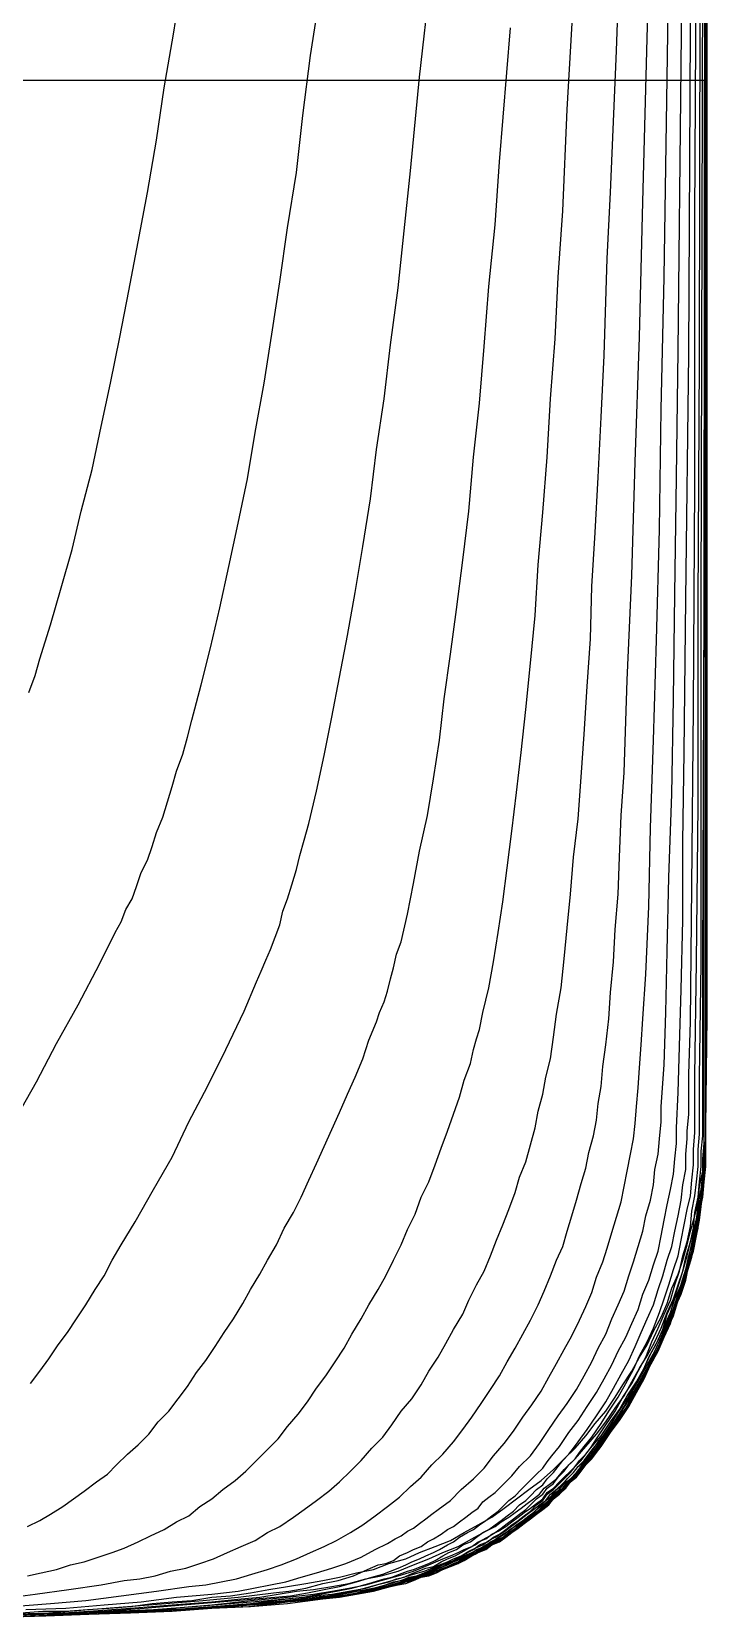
# Model space of a CAD drawing. Header units: metres. Extents: x -11.6 to 11.6, y 0 to 20.
# Drawn here: x 7.17 to 11.56, y 0.01 to 10.32 of the extents above; entities that cross this region are included whole.
import ezdxf

# ---------------------------------------------------------------- set-up
doc = ezdxf.new("R2010")
doc.units = ezdxf.units.M

msp = doc.modelspace()

# ---------------------------------------------------------------- linework, layer by layer
at = {"layer": 'FRAT34', "color": 80}
msp.add_lwpolyline([(7.1, 0.03), (7.37, 0.04), (7.64, 0.05), (7.9, 0.07), (8.15, 0.09), (8.39, 0.11), (8.62, 0.13), (8.85, 0.15), (8.96, 0.17), (9.07, 0.19), (9.17, 0.21), (9.28, 0.24), (9.38, 0.27), (9.45, 0.29), (9.5, 0.31), (9.55, 0.33), (9.6, 0.35), (9.64, 0.37), (9.69, 0.39), (9.73, 0.41), (9.78, 0.43), (9.82, 0.45), (9.87, 0.48), (9.91, 0.5), (9.95, 0.53), (10, 0.56), (10.04, 0.58), (10.08, 0.61), (10.12, 0.64), (10.16, 0.67), (10.2, 0.7), (10.23, 0.73), (10.27, 0.77), (10.31, 0.8), (10.35, 0.84), (10.38, 0.87), (10.42, 0.91), (10.45, 0.94), (10.49, 0.98), (10.52, 1.02), (10.55, 1.06), (10.6, 1.12), (10.66, 1.21), (10.72, 1.29), (10.78, 1.38), (10.84, 1.47), (10.89, 1.56), (10.94, 1.65), (10.98, 1.74), (11.03, 1.83), (11.07, 1.92), (11.11, 2.01), (11.14, 2.11), (11.18, 2.2), (11.21, 2.3), (11.24, 2.39), (11.26, 2.49), (11.28, 2.59), (11.3, 2.69), (11.32, 2.79), (11.34, 2.89), (11.35, 2.99), (11.36, 3.09), (11.36, 3.19), (11.37, 3.42), (11.38, 3.72), (11.39, 4.09), (11.4, 4.54), (11.4, 5.05), (11.41, 5.63), (11.42, 6.63), (11.44, 8.22), (11.46, 12.01)], dxfattribs=at)
at = {"layer": 'GRID', "color": 2}
msp.add_lwpolyline([(-11.56, 10), (11.56, 10)], dxfattribs=at)
at = {"layer": 'ST10', "color": 80}
for points in [[(6.97, 0.01), (7.26, 0.02), (7.54, 0.03), (7.81, 0.04), (8.08, 0.05), (8.34, 0.07), (8.59, 0.09), (8.83, 0.11), (9.06, 0.13), (9.17, 0.14), (9.28, 0.16), (9.39, 0.18), (9.5, 0.21), (9.55, 0.22), (9.6, 0.24), (9.65, 0.25), (9.7, 0.27), (9.75, 0.29), (9.8, 0.3), (9.84, 0.32), (9.89, 0.34), (9.94, 0.36), (9.98, 0.38), (10.03, 0.41), (10.07, 0.43), (10.12, 0.46), (10.16, 0.48), (10.2, 0.51), (10.25, 0.53), (10.29, 0.56), (10.33, 0.59), (10.37, 0.62), (10.41, 0.65), (10.45, 0.68), (10.49, 0.71), (10.53, 0.75), (10.56, 0.78), (10.6, 0.81), (10.64, 0.85), (10.67, 0.89), (10.71, 0.92), (10.74, 0.96), (10.77, 1), (10.81, 1.04), (10.84, 1.08), (10.87, 1.12), (10.93, 1.21), (10.99, 1.3), (11.05, 1.38), (11.1, 1.47), (11.15, 1.56), (11.19, 1.65), (11.24, 1.74), (11.28, 1.83), (11.32, 1.92), (11.35, 2.02), (11.39, 2.11), (11.42, 2.2), (11.44, 2.3), (11.47, 2.39), (11.49, 2.49), (11.51, 2.59), (11.52, 2.69), (11.53, 2.78), (11.54, 2.88), (11.55, 2.98), (11.55, 3.08), (11.55, 3.13), (11.56, 4.72), (11.56, 20)], [(7.16, 1.53), (7.22, 1.61), (7.28, 1.69), (7.34, 1.78), (7.4, 1.86), (7.46, 1.95), (7.52, 2.04), (7.58, 2.14), (7.64, 2.23), (7.69, 2.33), (7.75, 2.43), (7.84, 2.58), (7.96, 2.79), (8.08, 3), (8.19, 3.23), (8.31, 3.46), (8.43, 3.7), (8.55, 3.95), (8.63, 4.14), (8.66, 4.21), (8.69, 4.28), (8.72, 4.35), (8.75, 4.43), (8.78, 4.51), (8.8, 4.6), (8.83, 4.68), (8.86, 4.77), (8.89, 4.87), (8.91, 4.96), (8.94, 5.06), (8.97, 5.17), (9.02, 5.38), (9.07, 5.61), (9.12, 5.86), (9.17, 6.12), (9.22, 6.39), (9.27, 6.67), (9.32, 6.97), (9.37, 7.28), (9.41, 7.6), (9.46, 7.93), (9.5, 8.28), (9.55, 8.65), (9.59, 9.02), (9.63, 9.41), (9.69, 10.02), (9.76, 10.65)]]:
    msp.add_lwpolyline(points, dxfattribs=at)
at = {"layer": 'ST11', "color": 80}
for points in [[(6.97, 0.01), (7.26, 0.02), (7.54, 0.03), (7.81, 0.04), (8.08, 0.05), (8.34, 0.07), (8.59, 0.08), (8.83, 0.11), (9.06, 0.13), (9.17, 0.14), (9.28, 0.16), (9.39, 0.18), (9.5, 0.21), (9.55, 0.22), (9.6, 0.24), (9.65, 0.25), (9.7, 0.27), (9.75, 0.28), (9.8, 0.3), (9.84, 0.32), (9.89, 0.34), (9.94, 0.36), (9.98, 0.38), (10.03, 0.41), (10.07, 0.43), (10.12, 0.45), (10.16, 0.48), (10.2, 0.51), (10.25, 0.53), (10.29, 0.56), (10.33, 0.59), (10.37, 0.62), (10.41, 0.65), (10.45, 0.68), (10.49, 0.71), (10.53, 0.75), (10.56, 0.78), (10.6, 0.81), (10.64, 0.85), (10.67, 0.89), (10.71, 0.92), (10.74, 0.96), (10.77, 1), (10.81, 1.04), (10.84, 1.08), (10.87, 1.12), (10.93, 1.21), (10.99, 1.3), (11.05, 1.38), (11.1, 1.47), (11.15, 1.56), (11.19, 1.65), (11.24, 1.74), (11.28, 1.83), (11.32, 1.92), (11.35, 2.02), (11.39, 2.11), (11.42, 2.2), (11.44, 2.3), (11.47, 2.39), (11.49, 2.49), (11.51, 2.59), (11.52, 2.68), (11.53, 2.78), (11.54, 2.88), (11.55, 2.98), (11.55, 3.08), (11.55, 3.13), (11.56, 4.72), (11.56, 20)], [(7.14, 0.6), (7.22, 0.64), (7.29, 0.68), (7.37, 0.73), (7.44, 0.78), (7.51, 0.83), (7.59, 0.89), (7.66, 0.94), (7.72, 1), (7.79, 1.07), (7.86, 1.13), (7.93, 1.2), (7.99, 1.28), (8.06, 1.35), (8.12, 1.43), (8.18, 1.51), (8.24, 1.6), (8.3, 1.68), (8.36, 1.77), (8.42, 1.86), (8.48, 1.95), (8.54, 2.05), (8.59, 2.14), (8.65, 2.24), (8.7, 2.33), (8.76, 2.43), (8.81, 2.54), (8.87, 2.64), (8.92, 2.74), (8.97, 2.85), (9.02, 2.96), (9.07, 3.07), (9.12, 3.18), (9.17, 3.29), (9.22, 3.41), (9.27, 3.52), (9.32, 3.64), (9.36, 3.76), (9.41, 3.88), (9.43, 3.94), (9.46, 4.01), (9.48, 4.08), (9.5, 4.16), (9.52, 4.23), (9.54, 4.32), (9.57, 4.4), (9.61, 4.58), (9.65, 4.78), (9.69, 4.99), (9.74, 5.22), (9.78, 5.46), (9.82, 5.71), (9.85, 5.98), (9.89, 6.27), (9.93, 6.56), (9.97, 6.88), (10.01, 7.2), (10.04, 7.55), (10.08, 7.9), (10.11, 8.27), (10.14, 8.66), (10.18, 9.06), (10.21, 9.47), (10.28, 10.34)]]:
    msp.add_lwpolyline(points, dxfattribs=at)
at = {"layer": 'ST12', "color": 80}
for points in [[(6.97, 0.01), (7.26, 0.02), (7.54, 0.03), (7.81, 0.04), (8.08, 0.05), (8.34, 0.07), (8.59, 0.08), (8.83, 0.11), (9.06, 0.13), (9.17, 0.14), (9.28, 0.16), (9.39, 0.18), (9.5, 0.21), (9.55, 0.22), (9.6, 0.24), (9.65, 0.25), (9.7, 0.27), (9.75, 0.28), (9.8, 0.3), (9.84, 0.32), (9.89, 0.34), (9.94, 0.36), (9.98, 0.38), (10.03, 0.41), (10.07, 0.43), (10.12, 0.45), (10.16, 0.48), (10.2, 0.51), (10.25, 0.53), (10.29, 0.56), (10.33, 0.59), (10.37, 0.62), (10.41, 0.65), (10.45, 0.68), (10.49, 0.71), (10.53, 0.74), (10.56, 0.78), (10.6, 0.81), (10.64, 0.85), (10.67, 0.89), (10.71, 0.92), (10.74, 0.96), (10.77, 1), (10.81, 1.04), (10.84, 1.08), (10.87, 1.12), (10.93, 1.21), (10.99, 1.3), (11.05, 1.38), (11.1, 1.47), (11.15, 1.56), (11.19, 1.65), (11.24, 1.74), (11.28, 1.83), (11.32, 1.92), (11.35, 2.02), (11.39, 2.11), (11.42, 2.2), (11.44, 2.3), (11.47, 2.39), (11.49, 2.49), (11.51, 2.59), (11.52, 2.68), (11.53, 2.78), (11.54, 2.88), (11.55, 2.98), (11.55, 3.08), (11.55, 3.13), (11.56, 4.72), (11.56, 20)], [(7.14, 0.28), (7.23, 0.3), (7.33, 0.32), (7.42, 0.35), (7.51, 0.37), (7.6, 0.4), (7.69, 0.43), (7.77, 0.46), (7.86, 0.5), (7.94, 0.54), (8.03, 0.58), (8.11, 0.63), (8.19, 0.67), (8.26, 0.73), (8.34, 0.78), (8.41, 0.84), (8.49, 0.9), (8.56, 0.96), (8.63, 1.03), (8.7, 1.1), (8.77, 1.17), (8.83, 1.25), (8.9, 1.33), (8.96, 1.41), (9.02, 1.5), (9.08, 1.58), (9.14, 1.67), (9.2, 1.76), (9.25, 1.85), (9.31, 1.95), (9.36, 2.04), (9.42, 2.14), (9.47, 2.23), (9.52, 2.33), (9.57, 2.43), (9.61, 2.53), (9.66, 2.63), (9.7, 2.74), (9.75, 2.84), (9.79, 2.95), (9.83, 3.06), (9.87, 3.17), (9.91, 3.28), (9.95, 3.39), (9.98, 3.5), (10.02, 3.61), (10.04, 3.7), (10.06, 3.77), (10.08, 3.83), (10.1, 3.94), (10.14, 4.1), (10.17, 4.27), (10.2, 4.46), (10.23, 4.66), (10.26, 4.88), (10.29, 5.12), (10.32, 5.37), (10.35, 5.63), (10.38, 5.91), (10.41, 6.21), (10.44, 6.52), (10.46, 6.85), (10.49, 7.19), (10.52, 7.55), (10.54, 7.93), (10.57, 8.32), (10.59, 8.72), (10.62, 9.15), (10.65, 9.81), (10.7, 10.71)]]:
    msp.add_lwpolyline(points, dxfattribs=at)
at = {"layer": 'ST13', "color": 80}
for points in [[(6.97, 0.01), (7.26, 0.02), (7.54, 0.03), (7.81, 0.04), (8.08, 0.05), (8.34, 0.07), (8.59, 0.09), (8.83, 0.11), (9.06, 0.13), (9.17, 0.14), (9.28, 0.16), (9.39, 0.18), (9.5, 0.21), (9.55, 0.22), (9.6, 0.24), (9.65, 0.25), (9.7, 0.27), (9.75, 0.29), (9.8, 0.3), (9.84, 0.32), (9.89, 0.34), (9.94, 0.36), (9.98, 0.39), (10.03, 0.41), (10.07, 0.43), (10.12, 0.46), (10.16, 0.48), (10.2, 0.51), (10.25, 0.53), (10.29, 0.56), (10.33, 0.59), (10.37, 0.62), (10.41, 0.65), (10.45, 0.68), (10.49, 0.71), (10.53, 0.75), (10.56, 0.78), (10.6, 0.82), (10.64, 0.85), (10.67, 0.89), (10.71, 0.93), (10.74, 0.96), (10.77, 1), (10.81, 1.04), (10.84, 1.08), (10.87, 1.13), (10.93, 1.21), (10.99, 1.3), (11.05, 1.39), (11.1, 1.47), (11.15, 1.56), (11.19, 1.65), (11.24, 1.74), (11.28, 1.83), (11.32, 1.93), (11.35, 2.02), (11.39, 2.11), (11.42, 2.21), (11.44, 2.3), (11.47, 2.4), (11.49, 2.49), (11.51, 2.59), (11.52, 2.69), (11.53, 2.78), (11.54, 2.88), (11.55, 2.98), (11.55, 3.08), (11.55, 3.13), (11.56, 4.72), (11.56, 20)], [(6.96, 0.13), (7.19, 0.16), (7.41, 0.19), (7.62, 0.22), (7.77, 0.25), (7.87, 0.26), (7.97, 0.28), (8.07, 0.31), (8.17, 0.33), (8.26, 0.36), (8.35, 0.39), (8.44, 0.43), (8.53, 0.47), (8.62, 0.51), (8.7, 0.56), (8.78, 0.6), (8.87, 0.66), (8.94, 0.71), (9.02, 0.77), (9.1, 0.83), (9.17, 0.89), (9.24, 0.96), (9.31, 1.03), (9.38, 1.11), (9.45, 1.18), (9.51, 1.26), (9.57, 1.35), (9.64, 1.43), (9.7, 1.52), (9.75, 1.61), (9.81, 1.7), (9.86, 1.79), (9.91, 1.88), (9.97, 1.98), (10.01, 2.07), (10.06, 2.17), (10.11, 2.26), (10.15, 2.36), (10.19, 2.46), (10.23, 2.56), (10.27, 2.66), (10.31, 2.77), (10.34, 2.87), (10.38, 2.97), (10.41, 3.08), (10.44, 3.19), (10.46, 3.3), (10.49, 3.41), (10.51, 3.52), (10.54, 3.64), (10.56, 3.78), (10.58, 3.93), (10.61, 4.1), (10.63, 4.29), (10.65, 4.49), (10.67, 4.71), (10.69, 4.95), (10.72, 5.2), (10.74, 5.47), (10.76, 5.75), (10.78, 6.06), (10.8, 6.37), (10.81, 6.71), (10.83, 7.06), (10.85, 7.42), (10.87, 7.81), (10.89, 8.21), (10.91, 8.84), (10.93, 9.27), (10.97, 10.19), (11.02, 11.59)]]:
    msp.add_lwpolyline(points, dxfattribs=at)
at = {"layer": 'ST14', "color": 80}
for points in [[(6.97, 0.01), (7.26, 0.02), (7.54, 0.03), (7.81, 0.04), (8.08, 0.06), (8.34, 0.07), (8.59, 0.09), (8.83, 0.11), (9.06, 0.14), (9.17, 0.15), (9.28, 0.17), (9.39, 0.19), (9.5, 0.22), (9.57, 0.24), (9.62, 0.26), (9.67, 0.27), (9.72, 0.29), (9.77, 0.31), (9.82, 0.33), (9.87, 0.35), (9.91, 0.37), (9.96, 0.39), (10.01, 0.41), (10.05, 0.43), (10.1, 0.46), (10.14, 0.48), (10.18, 0.51), (10.23, 0.53), (10.27, 0.56), (10.31, 0.59), (10.35, 0.62), (10.39, 0.65), (10.43, 0.68), (10.47, 0.71), (10.51, 0.74), (10.54, 0.78), (10.58, 0.81), (10.62, 0.85), (10.65, 0.88), (10.69, 0.92), (10.72, 0.96), (10.76, 1), (10.79, 1.04), (10.82, 1.08), (10.85, 1.12), (10.9, 1.18), (10.96, 1.27), (11.02, 1.35), (11.07, 1.44), (11.12, 1.53), (11.17, 1.62), (11.22, 1.71), (11.26, 1.8), (11.3, 1.89), (11.34, 1.98), (11.37, 2.08), (11.4, 2.17), (11.43, 2.26), (11.46, 2.36), (11.48, 2.46), (11.5, 2.55), (11.51, 2.65), (11.53, 2.75), (11.54, 2.85), (11.55, 2.95), (11.55, 3.05), (11.55, 3.15), (11.56, 20)], [(7.04, 0.08), (7.29, 0.1), (7.52, 0.12), (7.75, 0.15), (7.98, 0.18), (8.19, 0.21), (8.3, 0.22), (8.4, 0.24), (8.5, 0.26), (8.6, 0.29), (8.7, 0.32), (8.79, 0.35), (8.89, 0.39), (8.98, 0.43), (9.07, 0.47), (9.15, 0.51), (9.24, 0.56), (9.32, 0.61), (9.4, 0.67), (9.48, 0.73), (9.56, 0.79), (9.63, 0.86), (9.7, 0.92), (9.77, 1), (9.84, 1.07), (9.91, 1.15), (9.97, 1.23), (10.03, 1.31), (10.09, 1.4), (10.15, 1.49), (10.21, 1.58), (10.26, 1.67), (10.31, 1.76), (10.36, 1.85), (10.41, 1.94), (10.46, 2.04), (10.5, 2.13), (10.54, 2.23), (10.58, 2.33), (10.62, 2.42), (10.65, 2.52), (10.68, 2.62), (10.71, 2.72), (10.74, 2.83), (10.77, 2.93), (10.79, 3.03), (10.82, 3.14), (10.84, 3.24), (10.85, 3.35), (10.87, 3.46), (10.88, 3.59), (10.9, 3.73), (10.92, 3.9), (10.93, 4.07), (10.95, 4.27), (10.96, 4.48), (10.98, 4.71), (10.99, 4.95), (11, 5.22), (11.02, 5.5), (11.04, 6.1), (11.07, 6.78), (11.09, 7.52), (11.12, 8.33), (11.14, 9.21), (11.19, 11.09)]]:
    msp.add_lwpolyline(points, dxfattribs=at)
at = {"layer": 'ST15', "color": 80}
for points in [[(6.97, 0.01), (7.26, 0.02), (7.54, 0.03), (7.81, 0.04), (8.08, 0.05), (8.34, 0.07), (8.59, 0.09), (8.83, 0.11), (9.06, 0.13), (9.17, 0.15), (9.28, 0.17), (9.39, 0.19), (9.5, 0.21), (9.57, 0.24), (9.62, 0.25), (9.67, 0.27), (9.72, 0.28), (9.77, 0.3), (9.82, 0.32), (9.87, 0.34), (9.91, 0.36), (9.96, 0.38), (10.01, 0.4), (10.05, 0.43), (10.1, 0.45), (10.14, 0.48), (10.18, 0.5), (10.23, 0.53), (10.27, 0.55), (10.31, 0.58), (10.35, 0.61), (10.39, 0.64), (10.43, 0.67), (10.47, 0.7), (10.51, 0.74), (10.54, 0.77), (10.58, 0.81), (10.62, 0.84), (10.65, 0.88), (10.69, 0.91), (10.72, 0.95), (10.76, 0.99), (10.79, 1.03), (10.82, 1.07), (10.85, 1.11), (10.9, 1.17), (10.96, 1.26), (11.02, 1.35), (11.07, 1.44), (11.12, 1.52), (11.17, 1.61), (11.22, 1.7), (11.26, 1.79), (11.3, 1.89), (11.34, 1.98), (11.37, 2.07), (11.4, 2.16), (11.43, 2.26), (11.46, 2.35), (11.48, 2.45), (11.5, 2.55), (11.51, 2.64), (11.53, 2.74), (11.54, 2.84), (11.55, 2.94), (11.55, 3.04), (11.55, 3.14), (11.56, 20)], [(7.13, 0.06), (7.39, 0.07), (7.64, 0.09), (7.88, 0.11), (8.11, 0.14), (8.34, 0.16), (8.51, 0.18), (8.61, 0.2), (8.72, 0.22), (8.82, 0.24), (8.92, 0.27), (9.02, 0.3), (9.12, 0.33), (9.21, 0.36), (9.31, 0.4), (9.4, 0.45), (9.48, 0.49), (9.53, 0.52), (9.57, 0.54), (9.61, 0.57), (9.65, 0.59), (9.69, 0.62), (9.73, 0.65), (9.77, 0.68), (9.81, 0.71), (9.89, 0.77), (9.96, 0.84), (10.04, 0.91), (10.11, 0.98), (10.17, 1.06), (10.24, 1.14), (10.3, 1.22), (10.36, 1.31), (10.42, 1.39), (10.48, 1.48), (10.53, 1.57), (10.58, 1.66), (10.63, 1.75), (10.68, 1.84), (10.73, 1.94), (10.77, 2.03), (10.81, 2.12), (10.84, 2.22), (10.88, 2.32), (10.91, 2.41), (10.94, 2.51), (10.97, 2.61), (11, 2.71), (11.02, 2.81), (11.04, 2.91), (11.06, 3.02), (11.08, 3.12), (11.09, 3.22), (11.1, 3.33), (11.11, 3.45), (11.12, 3.58), (11.13, 3.73), (11.14, 3.9), (11.16, 4.19), (11.18, 4.63), (11.19, 5.14), (11.21, 5.71), (11.23, 6.36), (11.25, 7.08), (11.26, 7.86), (11.28, 8.72), (11.33, 12.03)]]:
    msp.add_lwpolyline(points, dxfattribs=at)
at = {"layer": 'ST16', "color": 80}
for points in [[(6.97, 0.01), (7.26, 0.02), (7.54, 0.03), (7.81, 0.04), (8.08, 0.05), (8.34, 0.07), (8.59, 0.09), (8.83, 0.11), (9.06, 0.13), (9.17, 0.15), (9.28, 0.16), (9.39, 0.19), (9.5, 0.21), (9.57, 0.23), (9.62, 0.25), (9.67, 0.26), (9.72, 0.28), (9.77, 0.3), (9.82, 0.32), (9.87, 0.34), (9.91, 0.36), (9.96, 0.38), (10.01, 0.4), (10.05, 0.42), (10.1, 0.45), (10.14, 0.47), (10.18, 0.5), (10.23, 0.52), (10.27, 0.55), (10.31, 0.58), (10.35, 0.61), (10.39, 0.64), (10.43, 0.67), (10.47, 0.7), (10.51, 0.73), (10.54, 0.77), (10.58, 0.8), (10.62, 0.84), (10.65, 0.87), (10.69, 0.91), (10.72, 0.95), (10.76, 0.99), (10.79, 1.03), (10.82, 1.07), (10.85, 1.11), (10.9, 1.17), (10.96, 1.26), (11.02, 1.34), (11.07, 1.43), (11.12, 1.52), (11.17, 1.61), (11.22, 1.7), (11.26, 1.79), (11.3, 1.88), (11.34, 1.97), (11.37, 2.07), (11.4, 2.16), (11.43, 2.25), (11.46, 2.35), (11.48, 2.45), (11.5, 2.54), (11.51, 2.64), (11.53, 2.74), (11.54, 2.84), (11.55, 2.94), (11.55, 3.04), (11.55, 3.14), (11.56, 20)], [(7.01, 0.03), (7.28, 0.04), (7.54, 0.06), (7.79, 0.08), (8.04, 0.1), (8.28, 0.12), (8.51, 0.14), (8.74, 0.17), (8.84, 0.18), (8.95, 0.2), (9.06, 0.23), (9.16, 0.25), (9.26, 0.28), (9.35, 0.32), (9.42, 0.35), (9.47, 0.36), (9.52, 0.38), (9.56, 0.41), (9.61, 0.43), (9.65, 0.45), (9.7, 0.47), (9.74, 0.5), (9.78, 0.52), (9.83, 0.55), (9.87, 0.58), (9.91, 0.6), (9.95, 0.63), (9.99, 0.66), (10.03, 0.69), (10.07, 0.72), (10.1, 0.76), (10.14, 0.79), (10.18, 0.82), (10.22, 0.86), (10.25, 0.89), (10.29, 0.93), (10.34, 0.99), (10.41, 1.06), (10.47, 1.14), (10.53, 1.23), (10.59, 1.32), (10.65, 1.4), (10.71, 1.49), (10.76, 1.58), (10.81, 1.67), (10.85, 1.76), (10.9, 1.85), (10.94, 1.95), (10.98, 2.04), (11.02, 2.13), (11.05, 2.23), (11.08, 2.32), (11.11, 2.42), (11.14, 2.52), (11.16, 2.62), (11.19, 2.72), (11.21, 2.82), (11.22, 2.92), (11.24, 3.02), (11.25, 3.12), (11.26, 3.23), (11.26, 3.33), (11.28, 3.6), (11.29, 3.94), (11.3, 4.34), (11.31, 4.82), (11.33, 5.36), (11.34, 5.98), (11.35, 6.66), (11.36, 7.42), (11.37, 8.24), (11.39, 10.09), (11.41, 12.02)]]:
    msp.add_lwpolyline(points, dxfattribs=at)
at = {"layer": 'ST17', "color": 80}
msp.add_lwpolyline([(7.16, 0.02), (7.43, 0.03), (7.7, 0.05), (7.96, 0.06), (8.22, 0.08), (8.46, 0.1), (8.7, 0.12), (8.93, 0.14), (9.04, 0.16), (9.15, 0.18), (9.25, 0.2), (9.36, 0.23), (9.46, 0.26), (9.51, 0.27), (9.56, 0.29), (9.61, 0.31), (9.65, 0.32), (9.7, 0.34), (9.75, 0.36), (9.79, 0.38), (9.84, 0.41), (9.88, 0.43), (9.93, 0.45), (9.97, 0.48), (10.02, 0.5), (10.06, 0.53), (10.1, 0.56), (10.14, 0.58), (10.18, 0.61), (10.22, 0.64), (10.26, 0.67), (10.3, 0.7), (10.34, 0.74), (10.38, 0.77), (10.41, 0.8), (10.45, 0.84), (10.49, 0.87), (10.52, 0.91), (10.56, 0.95), (10.59, 0.99), (10.62, 1.03), (10.66, 1.07), (10.69, 1.11), (10.72, 1.15), (10.78, 1.23), (10.84, 1.32), (10.9, 1.41), (10.95, 1.5), (11, 1.59), (11.05, 1.68), (11.09, 1.77), (11.13, 1.86), (11.17, 1.95), (11.21, 2.04), (11.24, 2.14), (11.27, 2.23), (11.3, 2.33), (11.33, 2.42), (11.35, 2.52), (11.37, 2.62), (11.39, 2.72), (11.4, 2.82), (11.42, 2.92), (11.42, 3.02), (11.43, 3.12), (11.43, 3.17), (11.44, 3.28), (11.44, 3.54), (11.45, 3.88), (11.46, 4.76), (11.47, 5.92), (11.48, 7.37), (11.48, 9.11), (11.49, 11.03)], dxfattribs=at)
at = {"layer": 'ST18', "color": 80}
msp.add_lwpolyline([(6.91, 0.01), (7.19, 0.02), (7.47, 0.03), (7.74, 0.04), (8.01, 0.06), (8.26, 0.07), (8.51, 0.09), (8.75, 0.11), (8.98, 0.14), (9.09, 0.15), (9.2, 0.17), (9.3, 0.19), (9.41, 0.22), (9.49, 0.24), (9.54, 0.26), (9.59, 0.27), (9.63, 0.29), (9.68, 0.31), (9.73, 0.33), (9.78, 0.34), (9.83, 0.37), (9.87, 0.39), (9.92, 0.41), (9.96, 0.43), (10.01, 0.46), (10.05, 0.48), (10.09, 0.51), (10.13, 0.53), (10.18, 0.56), (10.22, 0.59), (10.26, 0.62), (10.3, 0.65), (10.34, 0.68), (10.38, 0.71), (10.41, 0.74), (10.45, 0.78), (10.49, 0.81), (10.52, 0.85), (10.56, 0.88), (10.59, 0.92), (10.63, 0.96), (10.66, 1), (10.7, 1.04), (10.73, 1.08), (10.76, 1.12), (10.81, 1.18), (10.87, 1.27), (10.92, 1.35), (10.98, 1.44), (11.03, 1.53), (11.08, 1.62), (11.12, 1.71), (11.17, 1.8), (11.21, 1.89), (11.25, 1.99), (11.28, 2.08), (11.31, 2.17), (11.34, 2.27), (11.37, 2.36), (11.39, 2.46), (11.41, 2.56), (11.43, 2.66), (11.45, 2.75), (11.46, 2.85), (11.47, 2.95), (11.47, 3.05), (11.48, 3.16), (11.48, 3.53), (11.49, 4.27), (11.5, 5.29), (11.5, 6.6), (11.51, 8.19), (11.52, 13.97)], dxfattribs=at)
at = {"layer": 'ST19', "color": 80}
msp.add_lwpolyline([(6.93, 0.01), (7.22, 0.02), (7.5, 0.03), (7.77, 0.04), (8.03, 0.05), (8.29, 0.07), (8.54, 0.09), (8.78, 0.11), (9.01, 0.13), (9.12, 0.15), (9.23, 0.17), (9.34, 0.19), (9.44, 0.21), (9.52, 0.24), (9.57, 0.25), (9.62, 0.27), (9.67, 0.28), (9.72, 0.3), (9.77, 0.32), (9.81, 0.34), (9.86, 0.36), (9.91, 0.38), (9.95, 0.4), (10, 0.43), (10.04, 0.45), (10.08, 0.48), (10.13, 0.5), (10.17, 0.53), (10.21, 0.55), (10.25, 0.58), (10.29, 0.61), (10.33, 0.64), (10.37, 0.67), (10.41, 0.7), (10.45, 0.74), (10.49, 0.77), (10.52, 0.81), (10.56, 0.84), (10.6, 0.88), (10.63, 0.91), (10.67, 0.95), (10.7, 0.99), (10.73, 1.03), (10.77, 1.07), (10.8, 1.11), (10.84, 1.17), (10.9, 1.26), (10.96, 1.35), (11.01, 1.44), (11.07, 1.53), (11.11, 1.61), (11.16, 1.7), (11.2, 1.8), (11.24, 1.89), (11.28, 1.98), (11.32, 2.07), (11.35, 2.17), (11.38, 2.26), (11.4, 2.36), (11.43, 2.45), (11.45, 2.55), (11.46, 2.65), (11.48, 2.75), (11.49, 2.84), (11.5, 2.94), (11.5, 3.05), (11.51, 3.15), (11.51, 3.52), (11.52, 4.26), (11.52, 5.28), (11.52, 6.59), (11.54, 13.97)], dxfattribs=at)
at = {"layer": 'ST2', "color": 80}
msp.add_lwpolyline([(6.96, 0.02), (7.25, 0.03), (7.54, 0.05), (7.81, 0.07), (8.08, 0.09), (8.34, 0.11), (8.53, 0.13), (8.65, 0.14), (8.77, 0.16), (8.89, 0.18), (9, 0.19), (9.12, 0.21), (9.23, 0.23), (9.34, 0.26), (9.44, 0.28), (9.55, 0.31), (9.65, 0.35), (9.75, 0.39), (9.84, 0.43), (9.94, 0.47), (10.03, 0.52), (10.12, 0.57), (10.18, 0.6), (10.22, 0.63), (10.27, 0.66), (10.31, 0.69), (10.35, 0.72), (10.39, 0.75), (10.43, 0.78), (10.47, 0.81), (10.5, 0.85), (10.54, 0.88), (10.58, 0.91), (10.63, 0.97), (10.7, 1.04), (10.77, 1.12), (10.84, 1.2), (10.9, 1.28), (10.96, 1.37), (11.02, 1.45), (11.07, 1.54), (11.12, 1.63), (11.17, 1.71), (11.22, 1.8), (11.26, 1.89), (11.3, 1.99), (11.34, 2.08), (11.37, 2.17), (11.4, 2.26), (11.43, 2.36), (11.45, 2.45), (11.48, 2.55), (11.5, 2.65), (11.51, 2.74), (11.53, 2.84), (11.54, 2.94), (11.55, 3.04), (11.55, 3.14), (11.55, 3.25), (11.55, 20)], dxfattribs=at)
at = {"layer": 'ST20', "color": 80}
msp.add_lwpolyline([(6.95, 0.01), (7.24, 0.02), (7.52, 0.03), (7.79, 0.04), (8.05, 0.05), (8.31, 0.07), (8.56, 0.09), (8.8, 0.11), (9.03, 0.13), (9.14, 0.15), (9.25, 0.16), (9.36, 0.19), (9.46, 0.21), (9.54, 0.23), (9.59, 0.25), (9.64, 0.26), (9.69, 0.28), (9.74, 0.3), (9.79, 0.32), (9.84, 0.34), (9.88, 0.36), (9.93, 0.38), (9.97, 0.4), (10.02, 0.42), (10.06, 0.45), (10.11, 0.47), (10.15, 0.5), (10.19, 0.52), (10.24, 0.55), (10.28, 0.58), (10.32, 0.61), (10.36, 0.64), (10.4, 0.67), (10.44, 0.7), (10.47, 0.73), (10.51, 0.77), (10.55, 0.8), (10.58, 0.84), (10.62, 0.87), (10.65, 0.91), (10.69, 0.95), (10.72, 0.99), (10.76, 1.03), (10.79, 1.07), (10.82, 1.11), (10.87, 1.17), (10.93, 1.26), (10.98, 1.34), (11.04, 1.43), (11.09, 1.52), (11.14, 1.61), (11.18, 1.7), (11.23, 1.79), (11.27, 1.88), (11.3, 1.98), (11.34, 2.07), (11.37, 2.16), (11.4, 2.26), (11.42, 2.35), (11.45, 2.45), (11.47, 2.54), (11.48, 2.64), (11.5, 2.74), (11.51, 2.84), (11.52, 2.94), (11.52, 3.04), (11.53, 3.14), (11.53, 3.51), (11.53, 4.25), (11.54, 6.59), (11.55, 17.97)], dxfattribs=at)
at = {"layer": 'ST21', "color": 80}
msp.add_lwpolyline([(6.96, 0.01), (7.25, 0.02), (7.53, 0.03), (7.8, 0.04), (8.06, 0.05), (8.32, 0.07), (8.57, 0.09), (8.81, 0.11), (9.04, 0.13), (9.15, 0.14), (9.26, 0.16), (9.37, 0.18), (9.48, 0.21), (9.53, 0.22), (9.58, 0.24), (9.63, 0.25), (9.68, 0.27), (9.73, 0.29), (9.78, 0.31), (9.83, 0.32), (9.87, 0.34), (9.92, 0.36), (9.97, 0.39), (10.01, 0.41), (10.06, 0.43), (10.1, 0.46), (10.14, 0.48), (10.19, 0.51), (10.23, 0.53), (10.27, 0.56), (10.31, 0.59), (10.35, 0.62), (10.39, 0.65), (10.43, 0.68), (10.47, 0.71), (10.51, 0.75), (10.54, 0.78), (10.58, 0.82), (10.62, 0.85), (10.65, 0.89), (10.69, 0.93), (10.72, 0.96), (10.75, 1), (10.79, 1.04), (10.82, 1.08), (10.85, 1.13), (10.91, 1.21), (10.97, 1.3), (11.03, 1.39), (11.08, 1.47), (11.13, 1.56), (11.18, 1.65), (11.22, 1.74), (11.26, 1.83), (11.3, 1.93), (11.34, 2.02), (11.37, 2.11), (11.4, 2.21), (11.43, 2.3), (11.45, 2.4), (11.47, 2.49), (11.49, 2.59), (11.5, 2.69), (11.52, 2.79), (11.53, 2.89), (11.53, 2.99), (11.54, 3.09), (11.54, 3.14), (11.54, 4.72), (11.55, 20)], dxfattribs=at)
at = {"layer": 'ST3', "color": 80}
msp.add_lwpolyline([(6.96, 0.02), (7.25, 0.03), (7.54, 0.04), (7.81, 0.05), (8.08, 0.07), (8.34, 0.09), (8.59, 0.12), (8.83, 0.14), (9, 0.16), (9.12, 0.18), (9.23, 0.2), (9.34, 0.22), (9.44, 0.25), (9.55, 0.28), (9.65, 0.31), (9.75, 0.35), (9.84, 0.39), (9.89, 0.41), (9.94, 0.43), (9.98, 0.45), (10.03, 0.47), (10.07, 0.5), (10.12, 0.52), (10.16, 0.55), (10.2, 0.57), (10.25, 0.6), (10.29, 0.63), (10.33, 0.66), (10.37, 0.69), (10.41, 0.72), (10.45, 0.75), (10.49, 0.78), (10.52, 0.82), (10.56, 0.85), (10.6, 0.89), (10.63, 0.92), (10.67, 0.96), (10.7, 0.99), (10.74, 1.03), (10.77, 1.07), (10.8, 1.11), (10.87, 1.19), (10.93, 1.28), (10.99, 1.36), (11.04, 1.45), (11.1, 1.54), (11.15, 1.63), (11.19, 1.72), (11.24, 1.81), (11.28, 1.9), (11.32, 1.99), (11.35, 2.08), (11.39, 2.17), (11.42, 2.27), (11.44, 2.36), (11.47, 2.46), (11.49, 2.56), (11.51, 2.65), (11.52, 2.75), (11.53, 2.85), (11.54, 2.95), (11.55, 3.05), (11.55, 3.15), (11.55, 3.2), (11.56, 3.91), (11.56, 20)], dxfattribs=at)
at = {"layer": 'ST32', "color": 80}
msp.add_lwpolyline([(6.97, 0.01), (7.26, 0.02), (7.54, 0.03), (7.81, 0.04), (8.08, 0.05), (8.34, 0.07), (8.59, 0.08), (8.83, 0.1), (9.06, 0.13), (9.17, 0.14), (9.28, 0.16), (9.39, 0.18), (9.5, 0.21), (9.55, 0.22), (9.6, 0.23), (9.65, 0.25), (9.7, 0.27), (9.75, 0.28), (9.8, 0.3), (9.84, 0.32), (9.89, 0.34), (9.94, 0.36), (9.98, 0.38), (10.03, 0.41), (10.07, 0.43), (10.12, 0.45), (10.16, 0.48), (10.21, 0.51), (10.25, 0.53), (10.29, 0.56), (10.33, 0.59), (10.37, 0.62), (10.41, 0.65), (10.45, 0.68), (10.49, 0.71), (10.53, 0.74), (10.56, 0.78), (10.6, 0.81), (10.64, 0.85), (10.67, 0.89), (10.71, 0.92), (10.74, 0.96), (10.77, 1), (10.81, 1.04), (10.84, 1.08), (10.87, 1.12), (10.93, 1.21), (10.99, 1.29), (11.05, 1.38), (11.1, 1.47), (11.15, 1.56), (11.19, 1.65), (11.24, 1.74), (11.28, 1.83), (11.32, 1.92), (11.35, 2.02), (11.39, 2.11), (11.42, 2.2), (11.44, 2.3), (11.47, 2.39), (11.49, 2.49), (11.51, 2.59), (11.52, 2.68), (11.53, 2.78), (11.54, 2.88), (11.55, 2.98), (11.55, 3.08), (11.55, 3.13), (11.56, 4.72), (11.56, 20)], dxfattribs=at)
at = {"layer": 'ST33', "color": 80}
msp.add_lwpolyline([(6.97, 0.01), (7.26, 0.02), (7.54, 0.03), (7.81, 0.04), (8.08, 0.05), (8.33, 0.07), (8.58, 0.08), (8.82, 0.11), (9.06, 0.13), (9.17, 0.14), (9.28, 0.16), (9.39, 0.18), (9.49, 0.21), (9.54, 0.22), (9.6, 0.24), (9.65, 0.25), (9.7, 0.27), (9.75, 0.28), (9.79, 0.3), (9.84, 0.32), (9.89, 0.34), (9.94, 0.36), (9.98, 0.38), (10.03, 0.41), (10.07, 0.43), (10.12, 0.45), (10.16, 0.48), (10.2, 0.51), (10.25, 0.53), (10.29, 0.56), (10.33, 0.59), (10.37, 0.62), (10.41, 0.65), (10.45, 0.68), (10.49, 0.71), (10.52, 0.74), (10.56, 0.78), (10.6, 0.81), (10.63, 0.85), (10.67, 0.89), (10.7, 0.92), (10.74, 0.96), (10.77, 1), (10.8, 1.04), (10.84, 1.08), (10.87, 1.12), (10.93, 1.21), (10.99, 1.3), (11.04, 1.38), (11.1, 1.47), (11.15, 1.56), (11.19, 1.65), (11.24, 1.74), (11.28, 1.83), (11.32, 1.92), (11.35, 2.02), (11.38, 2.11), (11.41, 2.2), (11.44, 2.3), (11.46, 2.39), (11.49, 2.49), (11.5, 2.59), (11.52, 2.68), (11.53, 2.78), (11.54, 2.88), (11.55, 2.98), (11.55, 3.08), (11.55, 3.13), (11.55, 4.72), (11.55, 20)], dxfattribs=at)
at = {"layer": 'ST34', "color": 80}
msp.add_lwpolyline([(6.97, 0.01), (7.26, 0.02), (7.54, 0.03), (7.81, 0.04), (8.08, 0.05), (8.34, 0.07), (8.58, 0.08), (8.83, 0.11), (9.06, 0.13), (9.17, 0.14), (9.28, 0.16), (9.39, 0.18), (9.49, 0.21), (9.55, 0.22), (9.6, 0.23), (9.65, 0.25), (9.7, 0.27), (9.75, 0.28), (9.8, 0.3), (9.84, 0.32), (9.89, 0.34), (9.94, 0.36), (9.98, 0.38), (10.03, 0.41), (10.07, 0.43), (10.12, 0.45), (10.16, 0.48), (10.2, 0.51), (10.25, 0.53), (10.29, 0.56), (10.33, 0.59), (10.37, 0.62), (10.41, 0.65), (10.45, 0.68), (10.49, 0.71), (10.53, 0.74), (10.56, 0.78), (10.6, 0.81), (10.63, 0.85), (10.67, 0.89), (10.71, 0.92), (10.74, 0.96), (10.77, 1), (10.81, 1.04), (10.84, 1.08), (10.87, 1.12), (10.93, 1.21), (10.99, 1.3), (11.04, 1.38), (11.1, 1.47), (11.15, 1.56), (11.19, 1.65), (11.24, 1.74), (11.28, 1.83), (11.32, 1.92), (11.35, 2.02), (11.39, 2.11), (11.42, 2.2), (11.44, 2.3), (11.47, 2.39), (11.49, 2.49), (11.51, 2.59), (11.52, 2.68), (11.53, 2.78), (11.54, 2.88), (11.55, 2.98), (11.55, 3.08), (11.55, 3.13), (11.55, 4.72), (11.55, 20)], dxfattribs=at)
at = {"layer": 'ST35', "color": 80}
msp.add_lwpolyline([(6.96, 0.01), (7.25, 0.02), (7.53, 0.03), (7.81, 0.04), (8.07, 0.05), (8.33, 0.07), (8.58, 0.09), (8.82, 0.11), (9.05, 0.13), (9.16, 0.14), (9.27, 0.16), (9.38, 0.18), (9.49, 0.21), (9.54, 0.22), (9.59, 0.24), (9.64, 0.25), (9.69, 0.27), (9.74, 0.29), (9.79, 0.3), (9.83, 0.32), (9.88, 0.34), (9.93, 0.36), (9.97, 0.39), (10.02, 0.41), (10.06, 0.43), (10.11, 0.46), (10.15, 0.48), (10.2, 0.51), (10.24, 0.53), (10.28, 0.56), (10.32, 0.59), (10.36, 0.62), (10.4, 0.65), (10.44, 0.68), (10.48, 0.71), (10.52, 0.75), (10.55, 0.78), (10.59, 0.81), (10.63, 0.85), (10.66, 0.89), (10.7, 0.92), (10.73, 0.96), (10.76, 1), (10.8, 1.04), (10.83, 1.08), (10.86, 1.12), (10.92, 1.21), (10.98, 1.3), (11.04, 1.38), (11.09, 1.47), (11.14, 1.56), (11.18, 1.65), (11.23, 1.74), (11.27, 1.83), (11.31, 1.92), (11.34, 2.02), (11.38, 2.11), (11.41, 2.2), (11.43, 2.3), (11.46, 2.39), (11.48, 2.49), (11.5, 2.59), (11.51, 2.69), (11.53, 2.78), (11.53, 2.88), (11.54, 2.98), (11.55, 3.08), (11.55, 3.13), (11.55, 4.72), (11.55, 20)], dxfattribs=at)
at = {"layer": 'ST36', "color": 80}
msp.add_lwpolyline([(6.97, 0.01), (7.26, 0.02), (7.54, 0.03), (7.81, 0.04), (8.08, 0.05), (8.33, 0.07), (8.58, 0.09), (8.82, 0.11), (9.05, 0.13), (9.17, 0.14), (9.28, 0.16), (9.39, 0.18), (9.49, 0.21), (9.54, 0.22), (9.59, 0.24), (9.64, 0.25), (9.69, 0.27), (9.74, 0.28), (9.79, 0.3), (9.84, 0.32), (9.89, 0.34), (9.93, 0.36), (9.98, 0.38), (10.02, 0.41), (10.07, 0.43), (10.11, 0.45), (10.16, 0.48), (10.2, 0.51), (10.24, 0.53), (10.28, 0.56), (10.33, 0.59), (10.37, 0.62), (10.41, 0.65), (10.44, 0.68), (10.48, 0.71), (10.52, 0.75), (10.56, 0.78), (10.59, 0.81), (10.63, 0.85), (10.67, 0.89), (10.7, 0.92), (10.74, 0.96), (10.77, 1), (10.8, 1.04), (10.83, 1.08), (10.87, 1.12), (10.93, 1.21), (10.98, 1.3), (11.04, 1.38), (11.09, 1.47), (11.14, 1.56), (11.19, 1.65), (11.23, 1.74), (11.28, 1.83), (11.31, 1.92), (11.35, 2.02), (11.38, 2.11), (11.41, 2.2), (11.44, 2.3), (11.46, 2.39), (11.48, 2.49), (11.5, 2.59), (11.52, 2.68), (11.53, 2.78), (11.54, 2.88), (11.55, 2.98), (11.55, 3.08), (11.55, 3.13), (11.55, 4.72), (11.55, 20)], dxfattribs=at)
at = {"layer": 'ST37', "color": 80}
msp.add_lwpolyline([(6.97, 0.01), (7.26, 0.02), (7.54, 0.03), (7.81, 0.04), (8.08, 0.05), (8.34, 0.07), (8.59, 0.08), (8.83, 0.1), (9.06, 0.13), (9.17, 0.14), (9.28, 0.16), (9.39, 0.18), (9.49, 0.21), (9.55, 0.22), (9.6, 0.23), (9.65, 0.25), (9.7, 0.27), (9.75, 0.28), (9.8, 0.3), (9.84, 0.32), (9.89, 0.34), (9.94, 0.36), (9.98, 0.38), (10.03, 0.41), (10.07, 0.43), (10.12, 0.45), (10.16, 0.48), (10.2, 0.5), (10.25, 0.53), (10.29, 0.56), (10.33, 0.59), (10.37, 0.62), (10.41, 0.65), (10.45, 0.68), (10.49, 0.71), (10.53, 0.74), (10.56, 0.78), (10.6, 0.81), (10.64, 0.85), (10.67, 0.89), (10.71, 0.92), (10.74, 0.96), (10.77, 1), (10.81, 1.04), (10.84, 1.08), (10.87, 1.12), (10.93, 1.21), (10.99, 1.29), (11.05, 1.38), (11.1, 1.47), (11.15, 1.56), (11.19, 1.65), (11.24, 1.74), (11.28, 1.83), (11.32, 1.92), (11.35, 2.02), (11.39, 2.11), (11.42, 2.2), (11.44, 2.3), (11.47, 2.39), (11.49, 2.49), (11.51, 2.59), (11.52, 2.68), (11.53, 2.78), (11.54, 2.88), (11.55, 2.98), (11.55, 3.08), (11.55, 3.13), (11.55, 4.72), (11.55, 20)], dxfattribs=at)
at = {"layer": 'ST38', "color": 80}
msp.add_lwpolyline([(6.97, 0.01), (7.26, 0.02), (7.54, 0.03), (7.81, 0.04), (8.08, 0.05), (8.34, 0.07), (8.59, 0.08), (8.83, 0.1), (9.06, 0.13), (9.17, 0.14), (9.28, 0.16), (9.39, 0.18), (9.5, 0.21), (9.55, 0.22), (9.6, 0.23), (9.65, 0.25), (9.7, 0.27), (9.75, 0.28), (9.8, 0.3), (9.84, 0.32), (9.89, 0.34), (9.94, 0.36), (9.98, 0.38), (10.03, 0.41), (10.07, 0.43), (10.12, 0.45), (10.16, 0.48), (10.21, 0.5), (10.25, 0.53), (10.29, 0.56), (10.33, 0.59), (10.37, 0.62), (10.41, 0.65), (10.45, 0.68), (10.49, 0.71), (10.53, 0.74), (10.56, 0.78), (10.6, 0.81), (10.64, 0.85), (10.67, 0.89), (10.71, 0.92), (10.74, 0.96), (10.77, 1), (10.81, 1.04), (10.84, 1.08), (10.87, 1.12), (10.93, 1.21), (10.99, 1.29), (11.05, 1.38), (11.1, 1.47), (11.15, 1.56), (11.19, 1.65), (11.24, 1.74), (11.28, 1.83), (11.32, 1.92), (11.35, 2.02), (11.39, 2.11), (11.42, 2.2), (11.44, 2.3), (11.47, 2.39), (11.49, 2.49), (11.51, 2.59), (11.52, 2.68), (11.53, 2.78), (11.54, 2.88), (11.55, 2.98), (11.55, 3.08), (11.55, 3.13), (11.56, 4.72), (11.56, 20)], dxfattribs=at)
at = {"layer": 'ST39', "color": 80}
msp.add_lwpolyline([(6.97, 0.01), (7.26, 0.02), (7.54, 0.03), (7.81, 0.04), (8.08, 0.05), (8.34, 0.07), (8.59, 0.08), (8.83, 0.1), (9.06, 0.13), (9.17, 0.14), (9.28, 0.16), (9.39, 0.18), (9.5, 0.21), (9.55, 0.22), (9.6, 0.23), (9.65, 0.25), (9.7, 0.27), (9.75, 0.28), (9.8, 0.3), (9.84, 0.32), (9.89, 0.34), (9.94, 0.36), (9.98, 0.38), (10.03, 0.41), (10.07, 0.43), (10.12, 0.45), (10.16, 0.48), (10.21, 0.5), (10.25, 0.53), (10.29, 0.56), (10.33, 0.59), (10.37, 0.62), (10.41, 0.65), (10.45, 0.68), (10.49, 0.71), (10.53, 0.74), (10.56, 0.78), (10.6, 0.81), (10.64, 0.85), (10.67, 0.89), (10.71, 0.92), (10.74, 0.96), (10.77, 1), (10.81, 1.04), (10.84, 1.08), (10.87, 1.12), (10.93, 1.21), (10.99, 1.29), (11.05, 1.38), (11.1, 1.47), (11.15, 1.56), (11.19, 1.65), (11.24, 1.74), (11.28, 1.83), (11.32, 1.92), (11.35, 2.02), (11.39, 2.11), (11.42, 2.2), (11.44, 2.3), (11.47, 2.39), (11.49, 2.49), (11.51, 2.59), (11.52, 2.68), (11.53, 2.78), (11.54, 2.88), (11.55, 2.98), (11.55, 3.08), (11.55, 3.13), (11.56, 4.72), (11.56, 20)], dxfattribs=at)
at = {"layer": 'ST4', "color": 80}
msp.add_lwpolyline([(6.96, 0.01), (7.26, 0.02), (7.54, 0.03), (7.81, 0.05), (8.08, 0.06), (8.34, 0.08), (8.59, 0.1), (8.83, 0.13), (9, 0.15), (9.12, 0.16), (9.23, 0.18), (9.34, 0.2), (9.44, 0.23), (9.55, 0.26), (9.65, 0.29), (9.72, 0.31), (9.77, 0.33), (9.82, 0.35), (9.87, 0.37), (9.91, 0.39), (9.96, 0.41), (10.01, 0.44), (10.05, 0.46), (10.1, 0.48), (10.14, 0.51), (10.18, 0.53), (10.23, 0.56), (10.27, 0.59), (10.31, 0.62), (10.35, 0.65), (10.39, 0.68), (10.43, 0.71), (10.47, 0.74), (10.51, 0.77), (10.54, 0.81), (10.58, 0.84), (10.62, 0.88), (10.65, 0.91), (10.69, 0.95), (10.72, 0.99), (10.76, 1.02), (10.79, 1.06), (10.82, 1.1), (10.85, 1.15), (10.9, 1.21), (10.96, 1.29), (11.02, 1.38), (11.07, 1.47), (11.12, 1.56), (11.17, 1.65), (11.22, 1.74), (11.26, 1.83), (11.3, 1.92), (11.34, 2.01), (11.37, 2.1), (11.4, 2.2), (11.43, 2.29), (11.46, 2.39), (11.48, 2.48), (11.5, 2.58), (11.51, 2.68), (11.53, 2.77), (11.54, 2.87), (11.55, 2.97), (11.55, 3.07), (11.55, 3.17), (11.56, 8.21), (11.56, 20)], dxfattribs=at)
at = {"layer": 'ST40', "color": 80}
msp.add_lwpolyline([(6.97, 0.01), (7.26, 0.02), (7.54, 0.03), (7.81, 0.04), (8.08, 0.05), (8.34, 0.07), (8.59, 0.08), (8.83, 0.1), (9.06, 0.13), (9.17, 0.14), (9.28, 0.16), (9.39, 0.18), (9.5, 0.21), (9.55, 0.22), (9.6, 0.23), (9.65, 0.25), (9.7, 0.27), (9.75, 0.28), (9.8, 0.3), (9.84, 0.32), (9.89, 0.34), (9.94, 0.36), (9.98, 0.38), (10.03, 0.41), (10.07, 0.43), (10.12, 0.45), (10.16, 0.48), (10.2, 0.5), (10.25, 0.53), (10.29, 0.56), (10.33, 0.59), (10.37, 0.62), (10.41, 0.65), (10.45, 0.68), (10.49, 0.71), (10.53, 0.74), (10.56, 0.78), (10.6, 0.81), (10.64, 0.85), (10.67, 0.89), (10.71, 0.92), (10.74, 0.96), (10.77, 1), (10.81, 1.04), (10.84, 1.08), (10.87, 1.12), (10.93, 1.21), (10.99, 1.29), (11.05, 1.38), (11.1, 1.47), (11.15, 1.56), (11.19, 1.65), (11.24, 1.74), (11.28, 1.83), (11.32, 1.92), (11.35, 2.02), (11.39, 2.11), (11.42, 2.2), (11.44, 2.3), (11.47, 2.39), (11.49, 2.49), (11.51, 2.59), (11.52, 2.68), (11.53, 2.78), (11.54, 2.88), (11.55, 2.98), (11.55, 3.08), (11.55, 3.13), (11.55, 4.72), (11.55, 20)], dxfattribs=at)
at = {"layer": 'ST41', "color": 80}
msp.add_lwpolyline([(6.97, 0.01), (7.26, 0.02), (7.54, 0.03), (7.81, 0.04), (8.08, 0.05), (8.34, 0.07), (8.59, 0.08), (8.83, 0.1), (9.06, 0.13), (9.17, 0.14), (9.28, 0.16), (9.39, 0.18), (9.5, 0.21), (9.55, 0.22), (9.6, 0.23), (9.65, 0.25), (9.7, 0.27), (9.75, 0.28), (9.8, 0.3), (9.84, 0.32), (9.89, 0.34), (9.94, 0.36), (9.98, 0.38), (10.03, 0.41), (10.07, 0.43), (10.12, 0.45), (10.16, 0.48), (10.21, 0.5), (10.25, 0.53), (10.29, 0.56), (10.33, 0.59), (10.37, 0.62), (10.41, 0.65), (10.45, 0.68), (10.49, 0.71), (10.53, 0.74), (10.56, 0.78), (10.6, 0.81), (10.64, 0.85), (10.67, 0.89), (10.71, 0.92), (10.74, 0.96), (10.77, 1), (10.81, 1.04), (10.84, 1.08), (10.87, 1.12), (10.93, 1.21), (10.99, 1.29), (11.05, 1.38), (11.1, 1.47), (11.15, 1.56), (11.19, 1.65), (11.24, 1.74), (11.28, 1.83), (11.32, 1.92), (11.35, 2.02), (11.39, 2.11), (11.42, 2.2), (11.44, 2.3), (11.47, 2.39), (11.49, 2.49), (11.51, 2.59), (11.52, 2.68), (11.53, 2.78), (11.54, 2.88), (11.55, 2.98), (11.55, 3.08), (11.55, 3.13), (11.56, 4.72), (11.56, 20)], dxfattribs=at)
at = {"layer": 'ST5', "color": 80}
msp.add_lwpolyline([(7.1, 0.04), (7.24, 0.05), (7.39, 0.05), (7.53, 0.06), (7.67, 0.07), (7.81, 0.08), (7.95, 0.1), (8.08, 0.11), (8.21, 0.12), (8.34, 0.14), (8.46, 0.15), (8.59, 0.17), (8.71, 0.19), (8.83, 0.21), (8.95, 0.23), (9.06, 0.25), (9.17, 0.27), (9.28, 0.3), (9.39, 0.32), (9.49, 0.36), (9.6, 0.39), (9.69, 0.43), (9.79, 0.47), (9.89, 0.51), (9.98, 0.56), (10.07, 0.61), (10.16, 0.66), (10.24, 0.72), (10.32, 0.78), (10.4, 0.84), (10.48, 0.9), (10.56, 0.97), (10.63, 1.04), (10.7, 1.11), (10.77, 1.19), (10.83, 1.27), (10.9, 1.35), (10.96, 1.44), (11.01, 1.52), (11.07, 1.61), (11.12, 1.7), (11.17, 1.78), (11.21, 1.87), (11.26, 1.96), (11.3, 2.05), (11.33, 2.15), (11.37, 2.24), (11.4, 2.33), (11.43, 2.43), (11.45, 2.52), (11.48, 2.62), (11.5, 2.71), (11.51, 2.81), (11.53, 2.91), (11.54, 3.01), (11.55, 3.11), (11.55, 3.21), (11.55, 3.32), (11.55, 20)], dxfattribs=at)
at = {"layer": 'ST8', "color": 80}
msp.add_lwpolyline([(7.15, 6.02), (7.19, 6.13), (7.22, 6.24), (7.29, 6.46), (7.36, 6.7), (7.43, 6.95), (7.49, 7.2), (7.56, 7.47), (7.62, 7.75), (7.68, 8.03), (7.74, 8.33), (7.8, 8.63), (7.86, 8.95), (7.92, 9.27), (7.98, 9.61), (8.03, 9.95), (8.09, 10.3), (8.12, 10.49)], dxfattribs=at)
at = {"layer": 'ST9', "color": 80}
for points in [[(6.97, 0.01), (7.26, 0.02), (7.54, 0.03), (7.81, 0.04), (8.08, 0.06), (8.34, 0.08), (8.59, 0.1), (8.83, 0.12), (9.06, 0.14), (9.17, 0.16), (9.28, 0.18), (9.39, 0.2), (9.5, 0.23), (9.6, 0.26), (9.65, 0.27), (9.7, 0.29), (9.75, 0.31), (9.8, 0.33), (9.84, 0.35), (9.89, 0.37), (9.94, 0.39), (9.98, 0.41), (10.03, 0.43), (10.07, 0.45), (10.12, 0.48), (10.16, 0.5), (10.2, 0.53), (10.25, 0.56), (10.29, 0.59), (10.33, 0.61), (10.37, 0.64), (10.41, 0.67), (10.45, 0.71), (10.49, 0.74), (10.53, 0.77), (10.56, 0.81), (10.6, 0.84), (10.63, 0.88), (10.67, 0.91), (10.71, 0.95), (10.74, 0.99), (10.77, 1.03), (10.81, 1.07), (10.84, 1.11), (10.87, 1.15), (10.93, 1.23), (10.99, 1.32), (11.04, 1.41), (11.1, 1.5), (11.15, 1.58), (11.19, 1.67), (11.24, 1.76), (11.28, 1.86), (11.32, 1.95), (11.35, 2.04), (11.39, 2.13), (11.42, 2.23), (11.44, 2.32), (11.47, 2.42), (11.49, 2.51), (11.51, 2.61), (11.52, 2.71), (11.53, 2.81), (11.54, 2.91), (11.55, 3.01), (11.55, 3.11), (11.55, 3.16), (11.56, 20)], [(7.07, 3.26), (7.2, 3.49), (7.33, 3.74), (7.47, 3.99), (7.61, 4.26), (7.71, 4.46), (7.75, 4.53), (7.78, 4.61), (7.82, 4.68), (7.85, 4.76), (7.88, 4.85), (7.92, 4.93), (7.95, 5.02), (7.98, 5.11), (8.02, 5.21), (8.05, 5.31), (8.08, 5.41), (8.11, 5.51), (8.15, 5.62), (8.18, 5.73), (8.21, 5.84), (8.27, 6.07), (8.33, 6.31), (8.39, 6.57), (8.45, 6.84), (8.51, 7.12), (8.57, 7.41), (8.62, 7.71), (8.68, 8.03), (8.73, 8.35), (8.78, 8.69), (8.83, 9.04), (8.89, 9.4), (8.93, 9.77), (8.98, 10.16), (9.04, 10.55)]]:
    msp.add_lwpolyline(points, dxfattribs=at)

doc.saveas('drawing.dxf')
